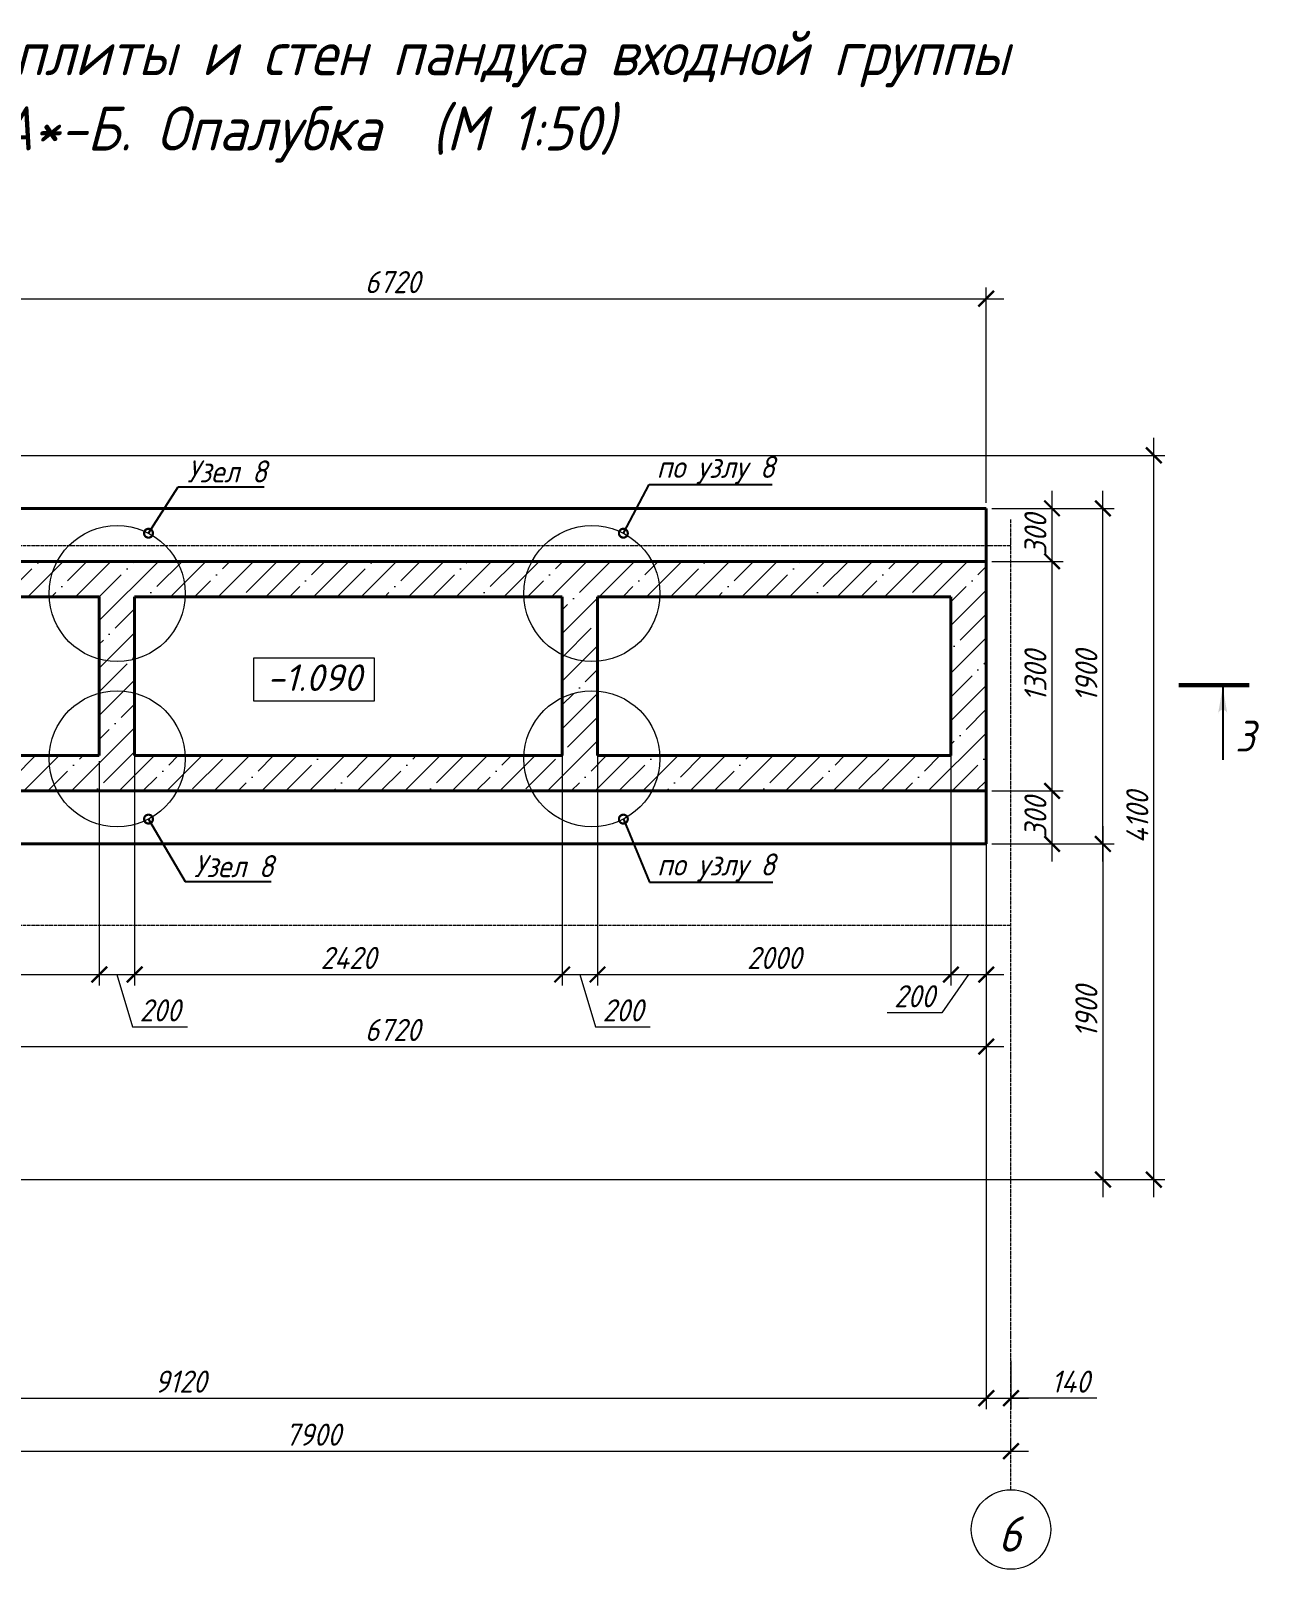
# Model space of a CAD drawing. Header units: millimetres. Extents: x 504091 to 2165846, y 135022 to 442887.
# Drawn here: x 1034115 to 1041068, y 224680 to 233389 of the extents above; entities that cross this region are included whole.
import ezdxf
from ezdxf import colors
from ezdxf.entities.mleader import LeaderData, LeaderLine
from ezdxf.math import Vec2, Vec3

# ---------------------------------------------------------------- set-up
doc = ezdxf.new("R2010")
doc.units = ezdxf.units.MM
doc.linetypes.add('ADSK_Линия сетки', pattern=[25, 20, -2.5, 0, -2.5])
doc.linetypes.add('осеваяX2', pattern=[4, 2.5, -0.5, 0.5, -0.5])
doc.layers.get('Defpoints').update_dxf_attribs({"color": 255})
doc.layers.add('PS_Обозначения', color=7, linetype='Continuous')
doc.layers.add('SGRAND', color=7, linetype='Continuous')
for name, color, linetype, lineweight in [('Аннотация', 7, 'Continuous', 9), ('Монолит тонкий', 204, 'Continuous', 9), ('Оси', 165, 'осеваяX2', 13), ('отметки', 7, 'Continuous', 20), ('Размер', 7, 'Continuous', 13), ('Размеры КР', 164, 'Continuous', 9)]:
    doc.layers.add(name, color=color, linetype=linetype, lineweight=lineweight)
doc.styles.add('GOST 2.304_new', font='isocpeur.ttf', dxfattribs={"width": 0.9, "oblique": 15})
doc.dimstyles.new('SPDS 1_50', dxfattribs={"dimscale": 50, "dimtxt": 2.5, "dimasz": 1.77, "dimexe": 1.25, "dimexo": 0.625, "dimtad": 1, "dimdec": 0, "dimrnd": 0.001, "dimzin": 9, "dimtxsty": 'GOST 2.304_new', "dimblk": 'ARCHTICK', "dimcen": 2.5, "dimdle": 2, "dimclrt": 256, "dimadec": 0, "dimazin": 2, "dimtfac": 0.75, "dimtdec": 0, "dimtmove": 1, "dimatfit": 3, "dimfxl": 0, "dimtolj": 1, "dimlwd": 9, "dimlwe": 9, "dimarcsym": 0})

# ---------------------------------------------------------------- blocks, each defined once
blk = doc.blocks.new('_ArchTick')
at = {"color": 0, "linetype": 'ByBlock', "const_width": 0.15}
blk.add_lwpolyline([(-0.5, -0.5), (0.5, 0.5)], dxfattribs=at)
blk = doc.blocks.new('*D1857')
at = {"layer": 'Defpoints', "color": 0, "lineweight": 20, "transparency": 16777216}
for p in [(1031762.7, 225335), (1039662.7, 225348.4), (1039662.7, 225335)]:
    blk.add_point(p, dxfattribs=at)
at = {"layer": 'Размеры КР', "color": 0, "lineweight": 9, "transparency": 16777216}
for p, q in [((1031762.7, 225366.2), (1031762.7, 225410.9)), ((1039662.7, 225366.2), (1039662.7, 225410.9)), ((1031662.7, 225348.4), (1039762.7, 225348.4))]:
    blk.add_line(p, q, dxfattribs=at)
at = {"layer": 'Размеры КР', "color": 0, "lineweight": 9, "transparency": 16777216, "xscale": 88.5, "yscale": 88.5, "zscale": 88.5, "rotation": 180}
blk.add_blockref('_ArchTick', (1031762.7, 225348.4), dxfattribs=at)
at = {"layer": 'Размеры КР', "color": 0, "lineweight": 9, "transparency": 16777216, "xscale": 88.5, "yscale": 88.5, "zscale": 88.5}
blk.add_blockref('_ArchTick', (1039662.7, 225348.4), dxfattribs=at)
at = {"layer": 'Размеры КР', "lineweight": 20, "transparency": 16777216, "insert": (1035712.7, 225442.1), "char_height": 125, "width": 124.154, "attachment_point": 5, "style": 'GOST 2.304_new'}
blk.add_mtext('\\A1;7900', dxfattribs=at)
blk = doc.blocks.new('*D1895')
at = {"layer": 'Defpoints', "color": 0, "lineweight": 20, "transparency": 16777216}
for p in [(1039522.5, 228785.9), (1030402.4, 228683.5), (1039522.5, 225648.7)]:
    blk.add_point(p, dxfattribs=at)
at = {"layer": 'Размеры КР', "color": 0, "lineweight": 9, "transparency": 16777216}
for p, q in [((1039522.5, 228754.6), (1039522.5, 225586.2)), ((1030402.4, 228652.3), (1030402.4, 225586.2)), ((1030302.4, 225648.7), (1039622.5, 225648.7))]:
    blk.add_line(p, q, dxfattribs=at)
at = {"layer": 'Размеры КР', "color": 0, "lineweight": 9, "transparency": 16777216, "xscale": 88.5, "yscale": 88.5, "zscale": 88.5, "rotation": 180}
blk.add_blockref('_ArchTick', (1030402.4, 225648.7), dxfattribs=at)
at = {"layer": 'Размеры КР', "color": 0, "lineweight": 9, "transparency": 16777216, "xscale": 88.5, "yscale": 88.5, "zscale": 88.5}
blk.add_blockref('_ArchTick', (1039522.5, 225648.7), dxfattribs=at)
at = {"layer": 'Размеры КР', "lineweight": 20, "transparency": 16777216, "insert": (1034962.5, 225742.4), "char_height": 125, "attachment_point": 5, "style": 'GOST 2.304_new'}
blk.add_mtext('\\A1;9120', dxfattribs=at)
blk = doc.blocks.new('*D1896')
at = {"layer": 'Defpoints', "color": 0, "lineweight": 20, "transparency": 16777216}
for p in [(1034502.5, 229285.9), (1032502.4, 229085.9), (1034502.5, 228047)]:
    blk.add_point(p, dxfattribs=at)
at = {"layer": 'Размеры КР', "color": 0, "lineweight": 9, "transparency": 16777216}
for p, q in [((1034502.5, 229254.6), (1034502.5, 227984.5)), ((1032502.4, 229054.6), (1032502.4, 227984.5)), ((1032402.4, 228047), (1034602.5, 228047))]:
    blk.add_line(p, q, dxfattribs=at)
at = {"layer": 'Размеры КР', "color": 0, "lineweight": 9, "transparency": 16777216, "xscale": 88.5, "yscale": 88.5, "zscale": 88.5, "rotation": 180}
blk.add_blockref('_ArchTick', (1032502.4, 228047), dxfattribs=at)
at = {"layer": 'Размеры КР', "color": 0, "lineweight": 9, "transparency": 16777216, "xscale": 88.5, "yscale": 88.5, "zscale": 88.5}
blk.add_blockref('_ArchTick', (1034502.5, 228047), dxfattribs=at)
at = {"layer": 'Размеры КР', "lineweight": 20, "transparency": 16777216, "insert": (1033502.5, 228140.7), "char_height": 125, "attachment_point": 5, "style": 'GOST 2.304_new'}
blk.add_mtext('\\A1;2000', dxfattribs=at)
blk = doc.blocks.new('*D1897')
at = {"layer": 'Defpoints', "color": 0, "lineweight": 20, "transparency": 16777216}
for p in [(1034702.5, 229513.6), (1034502.5, 229285.9), (1034702.5, 228047)]:
    blk.add_point(p, dxfattribs=at)
at = {"layer": 'Размеры КР', "color": 0, "lineweight": 9, "transparency": 16777216}
for p, q in [((1034702.5, 229482.3), (1034702.5, 227984.5)), ((1034502.5, 229254.6), (1034502.5, 227984.5)), ((1034402.5, 228047), (1034802.5, 228047)), ((1034602.5, 228047), (1034691.6, 227750.1)), ((1034691.6, 227750.1), (1035001.3, 227750.1))]:
    blk.add_line(p, q, dxfattribs=at)
at = {"layer": 'Размеры КР', "color": 0, "lineweight": 9, "transparency": 16777216, "xscale": 88.5, "yscale": 88.5, "zscale": 88.5, "rotation": 180}
blk.add_blockref('_ArchTick', (1034502.5, 228047), dxfattribs=at)
at = {"layer": 'Размеры КР', "color": 0, "lineweight": 9, "transparency": 16777216, "xscale": 88.5, "yscale": 88.5, "zscale": 88.5}
blk.add_blockref('_ArchTick', (1034702.5, 228047), dxfattribs=at)
at = {"layer": 'Размеры КР', "lineweight": 20, "transparency": 16777216, "insert": (1034846.5, 227843.9), "char_height": 125, "attachment_point": 5, "style": 'GOST 2.304_new'}
blk.add_mtext('\\A1;200', dxfattribs=at)
blk = doc.blocks.new('*D1898')
at = {"layer": 'Defpoints', "color": 0, "lineweight": 20, "transparency": 16777216}
for p in [(1034702.5, 229513.6), (1037122.5, 229437.1), (1037122.5, 228047)]:
    blk.add_point(p, dxfattribs=at)
at = {"layer": 'Размеры КР', "color": 0, "lineweight": 9, "transparency": 16777216}
for p, q in [((1034702.5, 229482.3), (1034702.5, 227984.5)), ((1037122.5, 229405.8), (1037122.5, 227984.5)), ((1034602.5, 228047), (1037222.5, 228047))]:
    blk.add_line(p, q, dxfattribs=at)
at = {"layer": 'Размеры КР', "color": 0, "lineweight": 9, "transparency": 16777216, "xscale": 88.5, "yscale": 88.5, "zscale": 88.5, "rotation": 180}
blk.add_blockref('_ArchTick', (1034702.5, 228047), dxfattribs=at)
at = {"layer": 'Размеры КР', "color": 0, "lineweight": 9, "transparency": 16777216, "xscale": 88.5, "yscale": 88.5, "zscale": 88.5}
blk.add_blockref('_ArchTick', (1037122.5, 228047), dxfattribs=at)
at = {"layer": 'Размеры КР', "lineweight": 20, "transparency": 16777216, "insert": (1035912.5, 228140.7), "char_height": 125, "attachment_point": 5, "style": 'GOST 2.304_new'}
blk.add_mtext('\\A1;2420', dxfattribs=at)
blk = doc.blocks.new('*D1899')
at = {"layer": 'Defpoints', "color": 0, "lineweight": 20, "transparency": 16777216}
for p in [(1037122.5, 229437.1), (1037322.5, 229437.1), (1037322.5, 228047)]:
    blk.add_point(p, dxfattribs=at)
at = {"layer": 'Размеры КР', "color": 0, "lineweight": 9, "transparency": 16777216}
for p, q in [((1037122.5, 229405.8), (1037122.5, 227984.5)), ((1037322.5, 229405.8), (1037322.5, 227984.5)), ((1037022.5, 228047), (1037422.5, 228047)), ((1037222.5, 228047), (1037311.6, 227750.1)), ((1037311.6, 227750.1), (1037621.3, 227750.1))]:
    blk.add_line(p, q, dxfattribs=at)
at = {"layer": 'Размеры КР', "color": 0, "lineweight": 9, "transparency": 16777216, "xscale": 88.5, "yscale": 88.5, "zscale": 88.5, "rotation": 180}
blk.add_blockref('_ArchTick', (1037122.5, 228047), dxfattribs=at)
at = {"layer": 'Размеры КР', "color": 0, "lineweight": 9, "transparency": 16777216, "xscale": 88.5, "yscale": 88.5, "zscale": 88.5}
blk.add_blockref('_ArchTick', (1037322.5, 228047), dxfattribs=at)
at = {"layer": 'Размеры КР', "lineweight": 20, "transparency": 16777216, "insert": (1037466.5, 227843.9), "char_height": 125, "attachment_point": 5, "style": 'GOST 2.304_new'}
blk.add_mtext('\\A1;200', dxfattribs=at)
blk = doc.blocks.new('*D1900')
at = {"layer": 'Defpoints', "color": 0, "lineweight": 20, "transparency": 16777216}
for p in [(1037322.5, 229437.1), (1039322.5, 229437.1), (1039322.5, 228047)]:
    blk.add_point(p, dxfattribs=at)
at = {"layer": 'Размеры КР', "color": 0, "lineweight": 9, "transparency": 16777216}
for p, q in [((1037322.5, 229405.8), (1037322.5, 227984.5)), ((1039322.5, 229405.8), (1039322.5, 227984.5)), ((1037222.5, 228047), (1039422.5, 228047))]:
    blk.add_line(p, q, dxfattribs=at)
at = {"layer": 'Размеры КР', "color": 0, "lineweight": 9, "transparency": 16777216, "xscale": 88.5, "yscale": 88.5, "zscale": 88.5, "rotation": 180}
blk.add_blockref('_ArchTick', (1037322.5, 228047), dxfattribs=at)
at = {"layer": 'Размеры КР', "color": 0, "lineweight": 9, "transparency": 16777216, "xscale": 88.5, "yscale": 88.5, "zscale": 88.5}
blk.add_blockref('_ArchTick', (1039322.5, 228047), dxfattribs=at)
at = {"layer": 'Размеры КР', "lineweight": 20, "transparency": 16777216, "insert": (1038322.5, 228140.7), "char_height": 125, "attachment_point": 5, "style": 'GOST 2.304_new'}
blk.add_mtext('\\A1;2000', dxfattribs=at)
blk = doc.blocks.new('*D1901')
at = {"layer": 'Defpoints', "color": 0, "lineweight": 20, "transparency": 16777216}
for p in [(1039322.5, 229437.1), (1039522.5, 229437.1), (1039522.5, 228047)]:
    blk.add_point(p, dxfattribs=at)
at = {"layer": 'Размеры КР', "color": 0, "lineweight": 9, "transparency": 16777216}
for p, q in [((1039322.5, 229405.8), (1039322.5, 227984.5)), ((1039522.5, 229405.8), (1039522.5, 227984.5)), ((1039222.5, 228047), (1039622.5, 228047)), ((1039422.5, 228047), (1039271.4, 227830.2)), ((1039271.4, 227830.2), (1038961.6, 227830.2))]:
    blk.add_line(p, q, dxfattribs=at)
at = {"layer": 'Размеры КР', "color": 0, "lineweight": 9, "transparency": 16777216, "xscale": 88.5, "yscale": 88.5, "zscale": 88.5, "rotation": 180}
blk.add_blockref('_ArchTick', (1039322.5, 228047), dxfattribs=at)
at = {"layer": 'Размеры КР', "color": 0, "lineweight": 9, "transparency": 16777216, "xscale": 88.5, "yscale": 88.5, "zscale": 88.5}
blk.add_blockref('_ArchTick', (1039522.5, 228047), dxfattribs=at)
at = {"layer": 'Размеры КР', "lineweight": 20, "transparency": 16777216, "insert": (1039116.5, 227924), "char_height": 125, "attachment_point": 5, "style": 'GOST 2.304_new'}
blk.add_mtext('\\A1;200', dxfattribs=at)
blk = doc.blocks.new('*D1902')
at = {"layer": 'Defpoints', "color": 0, "lineweight": 20, "transparency": 16777216}
for p in [(1039522.5, 230685.9), (1040183.4, 230685.9), (1039522.5, 228785.9)]:
    blk.add_point(p, dxfattribs=at)
at = {"layer": 'Размеры КР', "color": 0, "lineweight": 9, "transparency": 16777216}
for p, q in [((1040183.4, 228685.9), (1040183.4, 230785.9)), ((1039553.8, 230685.9), (1040245.9, 230685.9)), ((1039553.8, 228785.9), (1040245.9, 228785.9))]:
    blk.add_line(p, q, dxfattribs=at)
at = {"layer": 'Размеры КР', "color": 0, "lineweight": 9, "transparency": 16777216, "xscale": 88.5, "yscale": 88.5, "zscale": 88.5}
for p, rotation in [((1040183.4, 230685.9), 90), ((1040183.4, 228785.9), 270)]:
    blk.add_blockref('_ArchTick', p, dxfattribs=dict(at, rotation=rotation))
at = {"layer": 'Размеры КР', "lineweight": 20, "transparency": 16777216, "insert": (1040089.7, 229735.9), "char_height": 125, "attachment_point": 5, "rotation": 90, "style": 'GOST 2.304_new'}
blk.add_mtext('\\A1;1900', dxfattribs=at)
blk = doc.blocks.new('*D1903')
at = {"layer": 'Defpoints', "color": 0, "lineweight": 20, "transparency": 16777216}
for p in [(1039522.5, 229085.9), (1039895, 229085.9), (1039522.5, 228785.9)]:
    blk.add_point(p, dxfattribs=at)
at = {"layer": 'Размеры КР', "color": 0, "lineweight": 9, "transparency": 16777216}
for p, q in [((1039895, 228685.9), (1039895, 229185.9)), ((1039553.8, 229085.9), (1039957.5, 229085.9)), ((1039553.8, 228785.9), (1039957.5, 228785.9))]:
    blk.add_line(p, q, dxfattribs=at)
at = {"layer": 'Размеры КР', "color": 0, "lineweight": 9, "transparency": 16777216, "xscale": 88.5, "yscale": 88.5, "zscale": 88.5}
for p, rotation in [((1039895, 229085.9), 90), ((1039895, 228785.9), 270)]:
    blk.add_blockref('_ArchTick', p, dxfattribs=dict(at, rotation=rotation))
at = {"layer": 'Размеры КР', "lineweight": 20, "transparency": 16777216, "insert": (1039801.3, 228935.9), "char_height": 125, "attachment_point": 5, "rotation": 90, "style": 'GOST 2.304_new'}
blk.add_mtext('\\A1;300', dxfattribs=at)
blk = doc.blocks.new('*D1904')
at = {"layer": 'Defpoints', "color": 0, "lineweight": 20, "transparency": 16777216}
for p in [(1039522.5, 230385.9), (1039895, 230385.9), (1039522.5, 229085.9)]:
    blk.add_point(p, dxfattribs=at)
at = {"layer": 'Размеры КР', "color": 0, "lineweight": 9, "transparency": 16777216}
for p, q in [((1039895, 228985.9), (1039895, 230485.9)), ((1039553.8, 230385.9), (1039957.5, 230385.9)), ((1039553.8, 229085.9), (1039957.5, 229085.9))]:
    blk.add_line(p, q, dxfattribs=at)
at = {"layer": 'Размеры КР', "color": 0, "lineweight": 9, "transparency": 16777216, "xscale": 88.5, "yscale": 88.5, "zscale": 88.5}
for p, rotation in [((1039895, 230385.9), 90), ((1039895, 229085.9), 270)]:
    blk.add_blockref('_ArchTick', p, dxfattribs=dict(at, rotation=rotation))
at = {"layer": 'Размеры КР', "lineweight": 20, "transparency": 16777216, "insert": (1039801.3, 229735.9), "char_height": 125, "attachment_point": 5, "rotation": 90, "style": 'GOST 2.304_new'}
blk.add_mtext('\\A1;1300', dxfattribs=at)
blk = doc.blocks.new('*D1905')
at = {"layer": 'Defpoints', "color": 0, "lineweight": 20, "transparency": 16777216}
for p in [(1039522.5, 230685.9), (1039895, 230685.9), (1039522.5, 230385.9)]:
    blk.add_point(p, dxfattribs=at)
at = {"layer": 'Размеры КР', "color": 0, "lineweight": 9, "transparency": 16777216}
for p, q in [((1039895, 230285.9), (1039895, 230785.9)), ((1039553.8, 230685.9), (1039957.5, 230685.9)), ((1039553.8, 230385.9), (1039957.5, 230385.9))]:
    blk.add_line(p, q, dxfattribs=at)
at = {"layer": 'Размеры КР', "color": 0, "lineweight": 9, "transparency": 16777216, "xscale": 88.5, "yscale": 88.5, "zscale": 88.5}
for p, rotation in [((1039895, 230685.9), 90), ((1039895, 230385.9), 270)]:
    blk.add_blockref('_ArchTick', p, dxfattribs=dict(at, rotation=rotation))
at = {"layer": 'Размеры КР', "lineweight": 20, "transparency": 16777216, "insert": (1039801.3, 230535.9), "char_height": 125, "attachment_point": 5, "rotation": 90, "style": 'GOST 2.304_new'}
blk.add_mtext('\\A1;300', dxfattribs=at)
blk = doc.blocks.new('*D1906')
at = {"layer": 'Defpoints', "color": 0, "lineweight": 20, "transparency": 16777216}
for p in [(1039522.5, 231872.7), (1032802.4, 230985.9), (1039522.5, 230685.9)]:
    blk.add_point(p, dxfattribs=at)
at = {"layer": 'Размеры КР', "color": 0, "lineweight": 9, "transparency": 16777216}
for p, q in [((1032802.4, 231017.1), (1032802.4, 231935.2)), ((1039522.5, 230717.1), (1039522.5, 231935.2)), ((1032702.4, 231872.7), (1039622.5, 231872.7))]:
    blk.add_line(p, q, dxfattribs=at)
at = {"layer": 'Размеры КР', "color": 0, "lineweight": 9, "transparency": 16777216, "xscale": 88.5, "yscale": 88.5, "zscale": 88.5, "rotation": 180}
blk.add_blockref('_ArchTick', (1032802.4, 231872.7), dxfattribs=at)
at = {"layer": 'Размеры КР', "color": 0, "lineweight": 9, "transparency": 16777216, "xscale": 88.5, "yscale": 88.5, "zscale": 88.5}
blk.add_blockref('_ArchTick', (1039522.5, 231872.7), dxfattribs=at)
at = {"layer": 'Размеры КР', "lineweight": 20, "transparency": 16777216, "insert": (1036162.5, 231966.5), "char_height": 125, "attachment_point": 5, "style": 'GOST 2.304_new'}
blk.add_mtext('\\A1;6720', dxfattribs=at)
blk = doc.blocks.new('*D1907')
at = {"layer": 'Defpoints', "color": 0, "lineweight": 20, "transparency": 16777216}
for p in [(1032802.4, 228785.9), (1039522.5, 228785.9), (1039522.5, 227639.3)]:
    blk.add_point(p, dxfattribs=at)
at = {"layer": 'Размеры КР', "color": 0, "lineweight": 9, "transparency": 16777216}
for p, q in [((1032802.4, 228754.6), (1032802.4, 227576.8)), ((1039522.5, 228754.6), (1039522.5, 227576.8)), ((1032702.4, 227639.3), (1039622.5, 227639.3))]:
    blk.add_line(p, q, dxfattribs=at)
at = {"layer": 'Размеры КР', "color": 0, "lineweight": 9, "transparency": 16777216, "xscale": 88.5, "yscale": 88.5, "zscale": 88.5, "rotation": 180}
blk.add_blockref('_ArchTick', (1032802.4, 227639.3), dxfattribs=at)
at = {"layer": 'Размеры КР', "color": 0, "lineweight": 9, "transparency": 16777216, "xscale": 88.5, "yscale": 88.5, "zscale": 88.5}
blk.add_blockref('_ArchTick', (1039522.5, 227639.3), dxfattribs=at)
at = {"layer": 'Размеры КР', "lineweight": 20, "transparency": 16777216, "insert": (1036162.5, 227733.1), "char_height": 125, "attachment_point": 5, "style": 'GOST 2.304_new'}
blk.add_mtext('\\A1;6720', dxfattribs=at)
blk = doc.blocks.new('*D1908')
at = {"layer": 'Defpoints', "color": 0, "lineweight": 20, "transparency": 16777216}
for p in [(1039522.5, 225891.8), (1039662.7, 225891.8), (1039662.7, 225648.7)]:
    blk.add_point(p, dxfattribs=at)
at = {"layer": 'Размеры КР', "color": 0, "lineweight": 9, "transparency": 16777216}
for p, q in [((1039522.5, 225860.6), (1039522.5, 225586.2)), ((1039662.7, 225860.6), (1039662.7, 225586.2)), ((1039422.5, 225648.7), (1039762.7, 225648.7)), ((1040148.3, 225648.7), (1039662.7, 225648.7))]:
    blk.add_line(p, q, dxfattribs=at)
at = {"layer": 'Размеры КР', "color": 0, "lineweight": 9, "transparency": 16777216, "xscale": 88.5, "yscale": 88.5, "zscale": 88.5, "rotation": 180}
blk.add_blockref('_ArchTick', (1039522.5, 225648.7), dxfattribs=at)
at = {"layer": 'Размеры КР', "color": 0, "lineweight": 9, "transparency": 16777216, "xscale": 88.5, "yscale": 88.5, "zscale": 88.5}
blk.add_blockref('_ArchTick', (1039662.7, 225648.7), dxfattribs=at)
at = {"layer": 'Размеры КР', "lineweight": 20, "transparency": 16777216, "insert": (1039999.1, 225742.4), "char_height": 125, "attachment_point": 5, "style": 'GOST 2.304_new'}
blk.add_mtext('\\A1;140', dxfattribs=at)
blk = doc.blocks.new('*D1909')
at = {"layer": 'Defpoints', "color": 0, "lineweight": 20, "transparency": 16777216}
for p in [(1032802.4, 230985.9), (1040471.7, 230985.9), (1032802.4, 226885.9)]:
    blk.add_point(p, dxfattribs=at)
at = {"layer": 'Размеры КР', "color": 0, "lineweight": 9, "transparency": 16777216}
for p, q in [((1040471.7, 226785.9), (1040471.7, 231085.9)), ((1032833.7, 230985.9), (1040534.2, 230985.9)), ((1032833.7, 226885.9), (1040534.2, 226885.9))]:
    blk.add_line(p, q, dxfattribs=at)
at = {"layer": 'Размеры КР', "color": 0, "lineweight": 9, "transparency": 16777216, "xscale": 88.5, "yscale": 88.5, "zscale": 88.5}
for p, rotation in [((1040471.7, 230985.9), 90), ((1040471.7, 226885.9), 270)]:
    blk.add_blockref('_ArchTick', p, dxfattribs=dict(at, rotation=rotation))
at = {"layer": 'Размеры КР', "lineweight": 20, "transparency": 16777216, "insert": (1040377.9, 228935.9), "char_height": 125, "attachment_point": 5, "rotation": 90, "style": 'GOST 2.304_new'}
blk.add_mtext('\\A1;4100', dxfattribs=at)
blk = doc.blocks.new('*D1910')
at = {"layer": 'Defpoints', "color": 0, "lineweight": 20, "transparency": 16777216}
for p in [(1040030.7, 228785.9), (1040030.7, 226885.9), (1040183.4, 226885.9)]:
    blk.add_point(p, dxfattribs=at)
at = {"layer": 'Размеры КР', "color": 0, "lineweight": 9, "transparency": 16777216}
for p, q in [((1040183.4, 228885.9), (1040183.4, 226785.9)), ((1040061.9, 228785.9), (1040245.9, 228785.9)), ((1040061.9, 226885.9), (1040245.9, 226885.9))]:
    blk.add_line(p, q, dxfattribs=at)
at = {"layer": 'Размеры КР', "color": 0, "lineweight": 9, "transparency": 16777216, "xscale": 88.5, "yscale": 88.5, "zscale": 88.5}
for p, rotation in [((1040183.4, 228785.9), 90), ((1040183.4, 226885.9), 270)]:
    blk.add_blockref('_ArchTick', p, dxfattribs=dict(at, rotation=rotation))
at = {"layer": 'Размеры КР', "lineweight": 20, "transparency": 16777216, "insert": (1040089.7, 227835.9), "char_height": 125, "attachment_point": 5, "rotation": 90, "style": 'GOST 2.304_new'}
blk.add_mtext('\\A1;1900', dxfattribs=at)
blk = doc.blocks.new('_DotSmall')
at = {"color": 0, "linetype": 'ByBlock', "lineweight": 35, "const_width": 0.5}
blk.add_lwpolyline([(-0.0625, 0, 1), (0.0625, 0, 1)], format="xyb", close=True, dxfattribs=at)

msp = doc.modelspace()

# ---------------------------------------------------------------- hatches: boundary and pattern name
at = {"layer": 'PS_Обозначения', "ltscale": 50}
msp.add_hatch(color=256, dxfattribs=at).paths.add_polyline_path([(1040861.2399, 229672.6525), (1040887.6399, 229522.6525, 0.839099631), (1040834.8399, 229522.6525)], flags=0)
at = {"layer": 'SGRAND', "lineweight": 20}
h = msp.add_hatch(dxfattribs=at)
h.set_pattern_fill('ANSI35', color=256, scale=30)
h.paths.add_polyline_path([(1039522.5307, 230385.88), (1032502.4117, 230385.88), (1032502.4117, 230475.5539), (1032302.4117, 230475.5539), (1032302.4117, 229085.8765), (1031762.6815, 229085.8765), (1031762.6815, 228885.8765), (1032302.4117, 228885.8765), (1032302.4117, 228325.5539), (1032502.4117, 228325.5539), (1032502.4117, 229085.88), (1039522.5307, 229085.88)])
h.paths.add_polyline_path([(1034502.5307, 230185.88), (1034502.5307, 229285.88), (1032502.4117, 229285.88), (1032502.4117, 230185.88)], flags=16)
h.paths.add_polyline_path([(1034702.5307, 230185.88), (1037122.5307, 230185.88), (1037122.5307, 229285.88), (1034702.5307, 229285.88)], flags=16)
h.paths.add_polyline_path([(1035377.91, 229838.8267), (1036058.4089, 229838.8267), (1036058.4089, 229594.0682), (1035377.91, 229594.0682)], flags=0)
h.paths.add_polyline_path([(1037322.5307, 230185.88), (1039322.5307, 230185.88), (1039322.5307, 229285.88), (1037322.5307, 229285.88)], flags=16)
h.paths.add_polyline_path([(1032502.4117, 230685.88), (1031762.6815, 230685.88), (1031762.6815, 230485.88), (1032302.4117, 230485.88), (1032302.4117, 230475.5539), (1032502.4117, 230475.5539)])
h.paths.add_polyline_path([(1031762.6815, 230685.88), (1030702.4117, 230685.88), (1030702.4117, 230475.5539), (1030902.4117, 230475.5539), (1030902.4117, 230485.88), (1031762.6815, 230485.88)])
h.paths.add_polyline_path([(1030902.4117, 230475.5539), (1030702.4117, 230475.5539), (1030702.4117, 228885.8765), (1031202.4117, 228885.8765), (1031202.4117, 228325.5539), (1031402.4117, 228325.5539), (1031402.4117, 228885.8765), (1031762.6815, 228885.8765), (1031762.6815, 229085.8765), (1030902.4117, 229085.8765)])
h.paths.add_polyline_path([(1031402.4117, 228325.5539), (1031202.4117, 228325.5539), (1031202.4117, 226885.8765), (1031762.6815, 226885.8765), (1031762.6815, 227085.8765), (1031402.4117, 227085.8765)])
h.paths.add_polyline_path([(1032502.4117, 228325.5539), (1032302.4117, 228325.5539), (1032302.4117, 227085.8765), (1031762.6815, 227085.8765), (1031762.6815, 226885.8765), (1032502.4117, 226885.8765)])
h.paths.add_polyline_path([(1035372.374, 229556.1138), (1035987.374, 229556.1138), (1036083.1509, 229913.5582), (1035468.1509, 229913.5582)], flags=8)

# ---------------------------------------------------------------- linework, layer by layer
at = {"layer": 'PS_Обозначения', "ltscale": 50}
msp.add_lwpolyline([(1040611.2399, 229685.1525, 25, 25, 0), (1041011.2399, 229685.1525, 0, 0, 0)], format="xyseb", dxfattribs=at)
msp.add_lwpolyline([(1040861.2399, 229672.6525), (1040861.2399, 229262.7613)], dxfattribs=at)
at = {"layer": 'Аннотация', "lineweight": 20}
msp.add_lwpolyline([(1035377.91, 229838.8267), (1036058.4089, 229838.8267), (1036058.4089, 229594.0682), (1035377.91, 229594.0682)], close=True, dxfattribs=at)
at = {"layer": 'Монолит тонкий', "lineweight": 40, "ltscale": 100}
for p, q in [((1032802.4117, 230685.88), (1039522.5307, 230685.88)), ((1039522.5307, 230685.88), (1039522.5307, 228785.88)), ((1032502.4117, 230385.88), (1039522.5307, 230385.88)), ((1032502.4117, 230185.88), (1034502.5307, 230185.88)), ((1034502.5307, 230185.88), (1034502.5307, 229285.88)), ((1034702.5307, 230185.88), (1037122.5307, 230185.88)), ((1034702.5307, 230185.88), (1034702.5307, 229285.88)), ((1037122.5307, 230185.88), (1037122.5307, 229285.88)), ((1037322.5307, 230185.88), (1039322.5307, 230185.88)), ((1037322.5307, 230185.88), (1037322.5307, 229285.88)), ((1039322.5307, 230185.88), (1039322.5307, 229285.88)), ((1032502.4117, 229285.88), (1034502.5307, 229285.88)), ((1034702.5307, 229285.88), (1037122.5307, 229285.88)), ((1037322.5307, 229285.88), (1039322.5307, 229285.88)), ((1032502.4117, 229085.88), (1039522.5307, 229085.88)), ((1032802.4117, 228785.88), (1039522.5307, 228785.88))]:
    msp.add_line(p, q, dxfattribs=at)
at = {"layer": 'Оси', "linetype": 'ADSK_Линия сетки'}
for p, q in [((1039662.6815, 225130.3042), (1039662.6815, 230623.9332)), ((1029049.0707, 230475.5539), (1039662.6815, 230475.5539)), ((1029049.0707, 228325.5539), (1039662.6815, 228325.5539))]:
    msp.add_line(p, q, dxfattribs=at)
at = {"layer": 'Размеры КР', "lineweight": 20}
for centre, radius in [((1034603.5011, 230203.485), 385.1286), ((1037291.0683, 230203.485), 385.1286), ((1034603.5011, 229268.275), 385.1286), ((1037291.0683, 229268.275), 385.1286), ((1039662.6815, 224905.3042), 225)]:
    msp.add_circle(centre, radius, dxfattribs=at)

# ---------------------------------------------------------------- texts
at = {"layer": 'PS_Обозначения', "style": 'GOST 2.304_new', "oblique": 15, "width": 0.9}
msp.add_text('3', height=175, dxfattribs=at).set_placement((1040931.5091, 229308.839))
at = {"layer": 'Аннотация', "lineweight": 9, "insert": (1030448.5462, 233387.7664), "char_height": 250, "attachment_point": 1, "line_spacing_factor": 1.022766, "style": 'GOST 2.304_new'}
msp.add_mtext_dynamic_manual_height_columns('\\pi467.69458;Схема фундаментной плиты и стен пандуса входной группы \\P\\pi1865.84613;в осях 5-7/А*-Б. Опалубка  (М 1:50)', width=9480.531459, gutter_width=2500, heights=[1983.7092], dxfattribs=at)
at = {"layer": 'Оси', "insert": (1039655.4714, 224879.7283), "char_height": 200, "width": 245.7, "attachment_point": 5, "line_spacing_factor": 1.022766, "style": 'GOST 2.304_new'}
msp.add_mtext('\\pt51.428,102.858,154.286,205.714,257.142,308.572,360,411.428,462.858,514.286,565.714,617.142,668.572,720,771.428,822.858,874.286,925.714,977.142,1028.572,1080,1131.428,1182.858,1234.286,1285.714,1337.142,1388.572,1440,1491.428,1542.858,1594.286,1645.714;6', dxfattribs=at)
at = {"layer": 'отметки', "lineweight": 20, "insert": (1035450.6566, 229802.336), "char_height": 150, "width": 771.616927, "attachment_point": 1, "line_spacing_factor": 1.022761, "style": 'GOST 2.304_new'}
msp.add_mtext('{\\W1;-1.090}', dxfattribs=at)

# ---------------------------------------------------------------- dimensions: what is measured, and where the dimension line sits
at = {"layer": 'Размеры КР', "lineweight": 20}
for base, p1, p2, picture, middle in [((1039522.5307, 231872.7375), (1032802.4117, 230985.88), (1039522.5307, 230685.88), '*D1906', (1036162.4712, 231966.4875)), ((1034702.5307, 228046.9808), (1034502.5307, 229285.88), (1034702.5307, 229513.5686), '*D1897', (1034722.8432, 227843.8558)), ((1037122.5307, 228046.9808), (1034702.5307, 229513.5686), (1037122.5307, 229437.0944), '*D1898', (1035912.5307, 228140.7308)), ((1037322.5307, 228046.9808), (1037122.5307, 229437.0944), (1037322.5307, 229437.0944), '*D1899', (1037342.8432, 227843.8558)), ((1039322.5307, 228046.9808), (1037322.5307, 229437.0944), (1039322.5307, 229437.0944), '*D1900', (1038322.5307, 228140.7308)), ((1034502.5307, 228046.9808), (1032502.4117, 229085.88), (1034502.5307, 229285.88), '*D1896', (1033502.4712, 228140.7308)), ((1039522.5307, 225648.6601), (1030402.4117, 228683.5304), (1039522.5307, 228785.88), '*D1895', (1034962.4712, 225742.4101)), ((1039522.5307, 227639.3317), (1032802.4117, 228785.88), (1039522.5307, 228785.88), '*D1907', (1036162.4712, 227733.0817)), ((1039662.6815, 225348.3531), (1031762.6815, 225334.9779), (1039662.6815, 225334.9779), '*D1857', (1035712.6815, 225442.1031))]:
    dim = msp.add_linear_dim(base=base, p1=p1, p2=p2, dimstyle='SPDS 1_50', dxfattribs=at)
    dim.commit()
    dim.dimension.update_dxf_attribs({"geometry": picture, "text_midpoint": middle})
for base, p1, p2, picture, middle in [((1040471.675, 230985.88), (1032802.4117, 226885.8765), (1032802.4117, 230985.88), '*D1909', (1040377.925, 228935.8783)), ((1040183.4217, 230685.88), (1039522.5307, 228785.88), (1039522.5307, 230685.88), '*D1902', (1040089.6717, 229735.88)), ((1039895.021, 230385.88), (1039522.5307, 229085.88), (1039522.5307, 230385.88), '*D1904', (1039801.271, 229735.88)), ((1040183.4217, 226885.8765), (1040030.6624, 228785.88), (1040030.6624, 226885.8765), '*D1910', (1040089.6717, 227835.8783))]:
    dim = msp.add_linear_dim(base=base, p1=p1, p2=p2, angle=90, dimstyle='SPDS 1_50', dxfattribs=at)
    dim.commit()
    dim.dimension.update_dxf_attribs({"geometry": picture, "text_midpoint": middle})
for base, p1, p2, picture, middle in [((1039895.021, 230685.88), (1039522.5307, 230385.88), (1039522.5307, 230685.88), '*D1905', (1039895.021, 230535.88)), ((1039895.021, 229085.88), (1039522.5307, 228785.88), (1039522.5307, 229085.88), '*D1903', (1039895.021, 228935.88))]:
    dim = msp.add_linear_dim(base=base, p1=p1, p2=p2, angle=90, dimstyle='SPDS 1_50', dxfattribs=at)
    dim.commit()
    dim.dimension.update_dxf_attribs({"geometry": picture, "text_midpoint": middle, "dimtype": 160})
for base, p1, p2, picture, middle in [((1039522.5307, 228046.9808), (1039322.5307, 229437.0944), (1039522.5307, 229437.0944), '*D1901', (1039240.1139, 227830.2101)), ((1039662.6815, 225648.6601), (1039522.5307, 225891.8335), (1039662.6815, 225891.8335), '*D1908', (1039999.0681, 225648.6601))]:
    dim = msp.add_linear_dim(base=base, p1=p1, p2=p2, dimstyle='SPDS 1_50', dxfattribs=at)
    dim.commit()
    dim.dimension.update_dxf_attribs({"geometry": picture, "text_midpoint": middle, "dimtype": 160})

# ---------------------------------------------------------------- leaders
at = {"layer": 'Размер', "ltscale": 20}
ml = msp.add_multileader_mtext('Standard', dxfattribs=at)
ml.set_content('\\A1;по узлу 8', color=256, style='GOST 2.304_new')
ml.set_leader_properties()
ml.set_arrow_properties(name='DOTSMALL')
ml.build(insert=Vec2(0, 0))
ml.multileader.update_dxf_attribs({"text_left_attachment_type": 6, "text_right_attachment_type": 6, "dogleg_length": 1, "arrow_head_size": 100})
ctx = ml.context
ctx.base_point, ctx.char_height, ctx.arrow_head_size, ctx.landing_gap_size, ctx.plane_origin = Vec3(1037634.1321, 230820.5564), 125, 100, 0, Vec3(1019797.9464, 378651.7438)
ctx.left_attachment, ctx.right_attachment, ctx.text_align_type = 6, 6, 1
notes = []
notes.append((ctx, [(1, (1, 1, 0), (1037614.1321, 230820.5564), (1, 0), 20, [(0, [(1037468.848, 230545.1258)], 0, [])])]))
ctx.mtext.insert, ctx.mtext.rotation, ctx.mtext.width, ctx.mtext.alignment, ctx.mtext.flow_direction = Vec3(1037991.6642, 230983.0564), 6.283185307, 1664.96034, 2, 5
ml = msp.add_multileader_mtext('Standard', dxfattribs=at)
ml.set_content('\\A1;Узел 8', color=256, style='GOST 2.304_new')
ml.set_leader_properties()
ml.set_arrow_properties(name='DOTSMALL')
ml.build(insert=Vec2(0, 0))
ml.multileader.update_dxf_attribs({"text_left_attachment_type": 6, "text_right_attachment_type": 6, "dogleg_length": 1, "arrow_head_size": 100})
ctx = ml.context
ctx.base_point, ctx.char_height, ctx.arrow_head_size, ctx.landing_gap_size, ctx.plane_origin = Vec3(1034970.0524, 230807.5041), 125, 100, 0, Vec3(1017110.3792, 378651.7438)
ctx.left_attachment, ctx.right_attachment, ctx.text_align_type = 6, 6, 1
notes.append((ctx, [(1, (1, 1, 0), (1034950.0524, 230807.5041), (1, 0), 20, [(0, [(1034781.2808, 230545.1258)], 0, [])])]))
ctx.mtext.insert, ctx.mtext.rotation, ctx.mtext.width, ctx.mtext.alignment, ctx.mtext.flow_direction = Vec3(1035225.7335, 230957.5041), 6.283185307, 1664.96034, 2, 5
ml = msp.add_multileader_mtext('Standard', dxfattribs=at)
ml.set_content('\\A1;Узел 8', color=256, style='GOST 2.304_new')
ml.set_leader_properties()
ml.set_arrow_properties(name='DOTSMALL')
ml.build(insert=Vec2(0, 0))
ml.multileader.update_dxf_attribs({"text_left_attachment_type": 6, "text_right_attachment_type": 6, "dogleg_length": 1, "arrow_head_size": 100})
ctx = ml.context
ctx.base_point, ctx.char_height, ctx.arrow_head_size, ctx.landing_gap_size, ctx.plane_origin = Vec3(1035008.6431, 228572.7357), 125, 100, 0, Vec3(1017110.3792, 80820.0161)
ctx.left_attachment, ctx.right_attachment, ctx.text_align_type = 6, 6, 1
notes.append((ctx, [(1, (1, 1, 0), (1034988.6431, 228572.7357), (1, 0), 20, [(0, [(1034781.2808, 228926.6341)], 0, [])])]))
ctx.mtext.insert, ctx.mtext.width, ctx.mtext.alignment, ctx.mtext.flow_direction = Vec3(1035264.3243, 228722.7357), 1664.96034, 2, 5
ml = msp.add_multileader_mtext('Standard', dxfattribs=at)
ml.set_content('\\A1;по узлу 8', color=256, style='GOST 2.304_new')
ml.set_leader_properties()
ml.set_arrow_properties(name='DOTSMALL')
ml.build(insert=Vec2(0, 0))
ml.multileader.update_dxf_attribs({"text_left_attachment_type": 6, "text_right_attachment_type": 6, "dogleg_length": 1, "arrow_head_size": 100})
ctx = ml.context
ctx.base_point, ctx.char_height, ctx.arrow_head_size, ctx.landing_gap_size, ctx.plane_origin = Vec3(1037636.8707, 228569.6792), 125, 100, 0, Vec3(1019797.9464, 80820.0161)
ctx.left_attachment, ctx.right_attachment, ctx.text_align_type = 6, 6, 1
notes.append((ctx, [(1, (1, 1, 0), (1037616.8707, 228569.6792), (1, 0), 20, [(0, [(1037468.848, 228926.6341)], 0, [])])]))
ctx.mtext.insert, ctx.mtext.width, ctx.mtext.alignment, ctx.mtext.flow_direction = Vec3(1037994.4028, 228732.1792), 1664.96034, 2, 5
for ctx, leaders in notes:
    for number, flags, end, landing, length, lines in leaders:
        leader = LeaderData()
        leader.index, (leader.has_last_leader_line, leader.has_dogleg_vector, leader.attachment_direction) = number, flags
        leader.last_leader_point, leader.dogleg_vector, leader.dogleg_length = Vec3(end), Vec3(landing), length
        for number, points, colour, breaks in lines:
            line = LeaderLine()
            line.index, line.vertices, line.color, line.breaks = number, Vec3.list(points), colors.encode_raw_color(colour), breaks
            leader.lines.append(line)
        ctx.leaders.append(leader)

doc.saveas('drawing.dxf')
